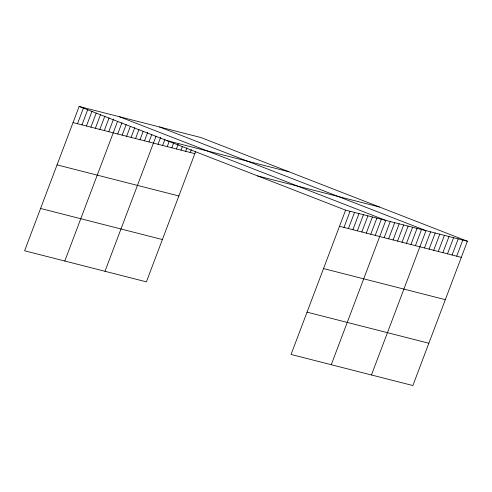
<?xml version="1.0" encoding="UTF-8"?>
<svg xmlns="http://www.w3.org/2000/svg" width="492" height="492" viewBox="0 0 492 492"><rect width="100%" height="100%" fill="white"/><g stroke="black" fill="none" stroke-linecap="round" stroke-linejoin="round"><path stroke-width="0.74" d="M467.4 241.228L345.599 210.145L291.061 354.461L412.868 385.543L467.4 241.228L200.939 137.539L79.132 106.456L24.6 250.772L146.401 281.855L195.638 151.561M77.502 123.726L83.597 107.594M81.973 124.863L87.797 109.439M86.438 126.007L92.004 111.278M90.903 127.145L96.204 113.117M95.368 128.283L100.669 114.261M99.833 129.421L104.87 116.1M104.304 130.565L109.07 117.939M108.769 131.702L113.535 119.082M64.796 261.031L117.471 121.622M117.699 133.984L121.936 122.76M122.164 135.122L126.143 124.605M126.635 136.259L130.343 126.444M131.1 137.397L134.808 127.582M135.564 138.541L139.008 129.421M140.029 139.679L143.209 131.266M144.494 140.817L147.674 132.403M148.965 141.96L151.874 134.242M104.993 271.283L156.081 136.087M158.03 144.273L160.681 137.262M162.631 145.447L165.017 139.131M167.231 146.622L169.353 141.007M171.837 147.791L173.688 142.883M176.437 148.965L178.288 144.058M181.038 150.14L182.36 146.634M185.638 151.315L186.966 147.809M190.238 152.489L191.302 149.685M343.969 227.415L350.064 211.289M348.434 228.552L354.529 212.427M352.899 229.696L358.994 213.565M357.364 230.834L363.459 214.709M361.835 231.972L367.93 215.847M366.3 233.116L372.395 216.984M370.765 234.253L376.86 218.122M375.23 235.391L381.325 219.266M331.257 364.72L385.789 220.404L119.328 116.715M384.166 237.673L390.261 221.541M388.631 238.811L394.725 222.685M393.096 239.948L399.19 223.823M397.561 241.092L403.655 224.961M402.026 242.23L408.12 226.099M406.497 243.368L412.591 227.243M410.961 244.506L417.056 228.38M415.426 245.649L421.521 229.518M371.454 374.978L425.986 230.662L159.525 126.967M424.491 247.962L430.586 231.83M429.098 249.137L435.192 233.005M433.698 250.311L439.793 234.18M438.298 251.486L444.393 235.354M442.898 252.66L448.993 236.529M447.499 253.829L453.593 237.704M452.105 255.004L458.2 238.878M456.705 256.178L462.8 240.053M167.065 140.675L288.872 171.751M73.037 122.588L194.844 153.664M257.667 175.933L379.467 207.009M339.505 226.277L461.305 257.353M57.054 164.888L178.854 195.964M323.515 268.577L445.322 299.659M40.584 208.473L162.391 239.549M307.051 312.162L428.852 343.238M79.132 106.456L345.599 210.145"/></g></svg>
